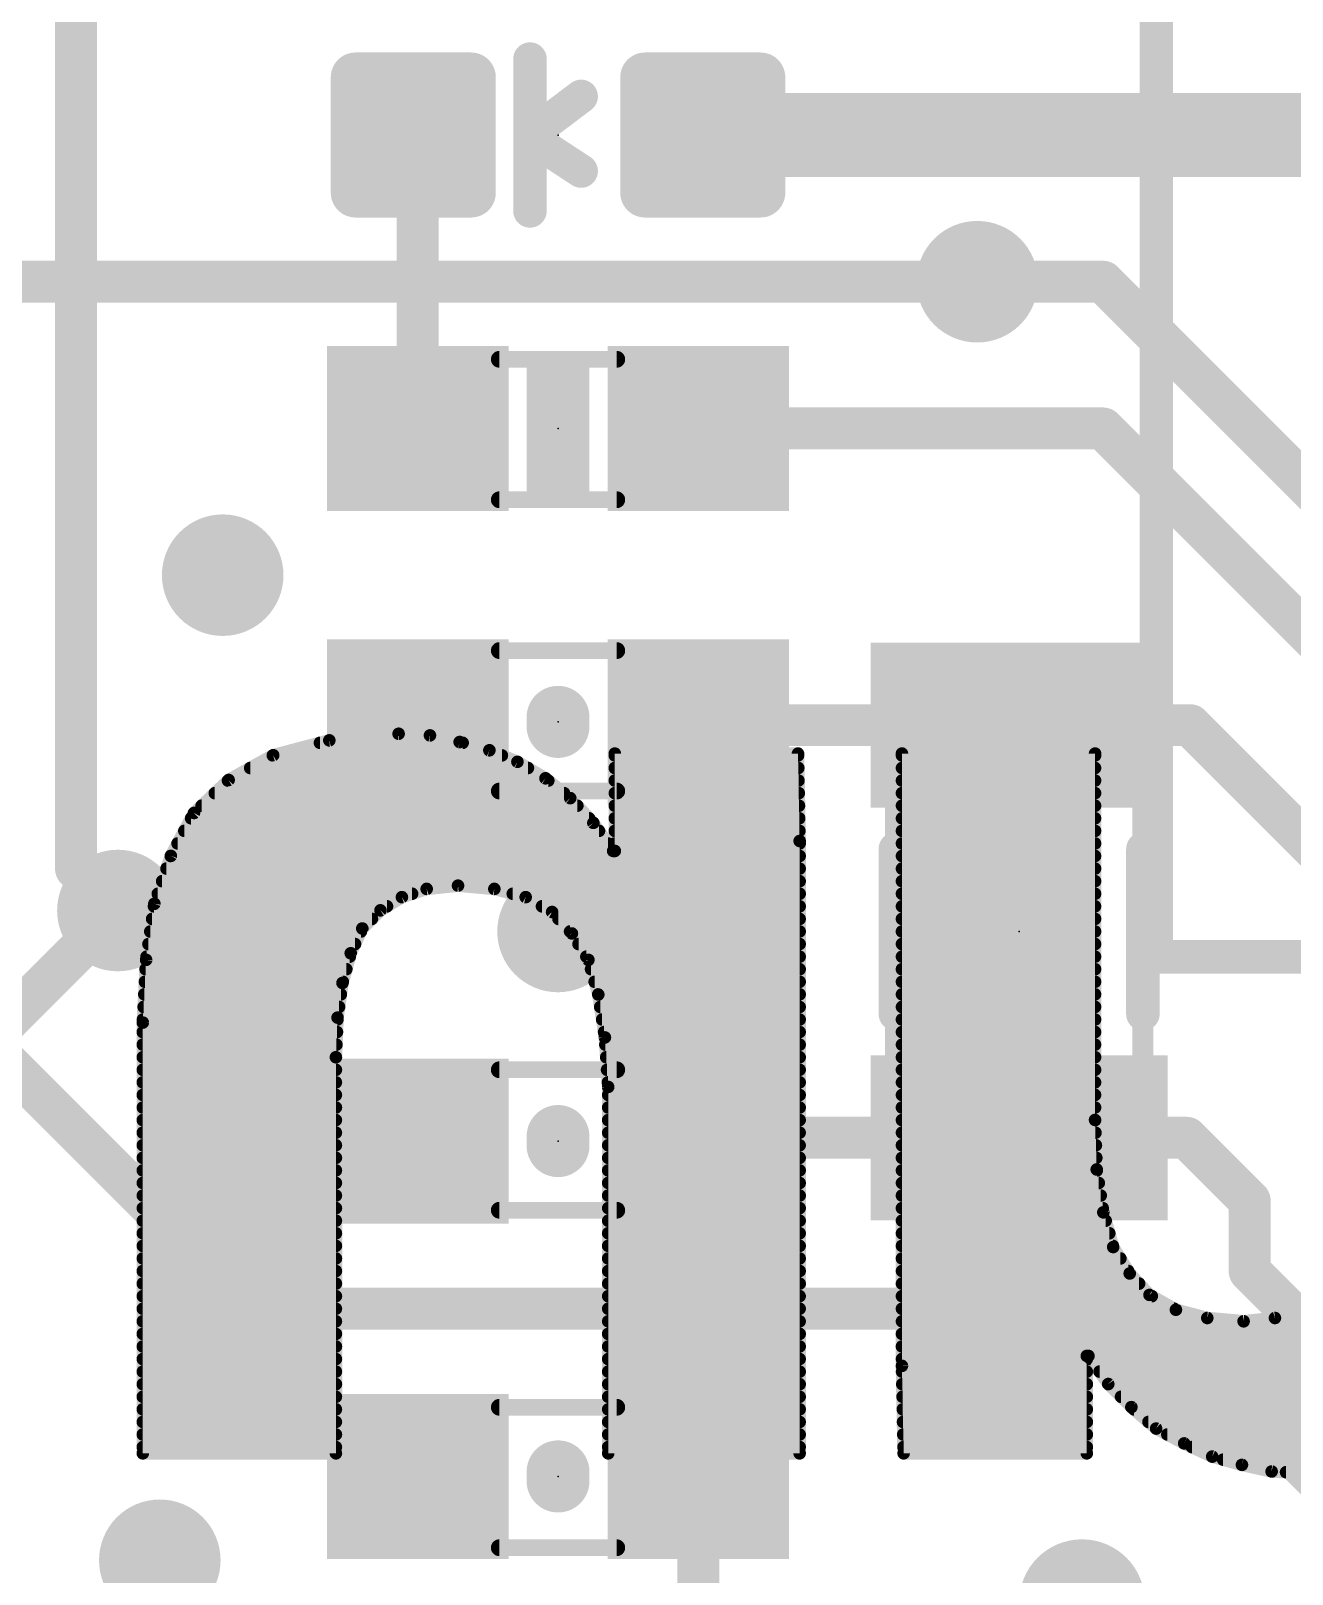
# Model space of a CAD drawing. Extents: x -12 to 110, y -16 to 66.
# Drawn here: x 34.27 to 41.91, y 12.87 to 22.22 of the extents above; entities that cross this region are included whole.
import ezdxf

# ---------------------------------------------------------------- set-up
doc = ezdxf.new("R2010")
doc.units = 0
for name, color, linetype in [('1', 12, 'CONTINUOUS'), ('16', 132, 'CONTINUOUS'), ('18', 110, 'CONTINUOUS'), ('21', 41, 'CONTINUOUS'), ('22', 40, 'CONTINUOUS'), ('23', 53, 'CONTINUOUS'), ('51', 53, 'CONTINUOUS')]:
    doc.layers.add(name, color=color, linetype=linetype)

# ---------------------------------------------------------------- blocks, each defined once
blk = doc.blocks.new('RECT')
blk.add_solid([(-0.5, -0.5), (0.5, -0.5), (-0.5, 0.5), (0.5, 0.5)])
blk = doc.blocks.new('RECT160000X160000R30')
at = {"const_width": 0.15}
blk.add_lwpolyline([(0.425, -0.35), (0.425, 0.35, 0.4142), (0.35, 0.425), (-0.35, 0.425, 0.4142), (-0.425, 0.35), (-0.425, -0.35, 0.4142), (-0.35, -0.425), (0.35, -0.425, 0.4142)], format="xyb", close=True, dxfattribs=at)
blk.add_solid([(-0.3754, -0.3754), (0.3754, -0.3754), (-0.3754, 0.3754), (0.3754, 0.3754)])
blk = doc.blocks.new('PIE')
at = {"const_width": 0.5}
blk.add_lwpolyline([(0, -0.25, 1), (0, 0.25, 1), (0, -0.25)], format="xyb", dxfattribs=at)
blk = doc.blocks.new('ROUNDV')
at = {"const_width": 0.5}
blk.add_lwpolyline([(0, -0.25, 1), (0, 0.25, 1), (0, -0.25)], format="xyb", dxfattribs=at)

msp = doc.modelspace()

# ---------------------------------------------------------------- linework, layer by layer
at = {"layer": '1'}
for points, const_width in [([(34.544, 34.671), (34.544, 17.145)], 0.254), ([(38.342, 21.59), (44.196, 21.59)], 0.508), ([(36.588, 21.59), (36.615, 21.59)], 0.254), ([(36.615, 21.59), (36.615, 19.812)], 0.254), ([(40.767, 20.701), (40.005, 20.701)], 0.254), ([(43.942, 17.526), (40.767, 20.701)], 0.254), ([(38.315, 19.812), (40.767, 19.812)], 0.254), ([(40.767, 19.812), (43.688, 16.891)], 0.254), ([(38.315, 18.034), (38.315, 18.014)], 0.254), ([(38.315, 18.014), (40.259, 18.014)], 0.254), ([(40.259, 18.014), (41.295, 18.014)], 0.254), ([(41.295, 18.014), (42.291, 17.018)], 0.254), ([(34.544, 17.145), (34.798, 16.891)], 0.254), ([(35.6176, 14.478), (33.909, 16.1866)], 0.254), ([(38.315, 15.494), (38.315, 15.514)], 0.254), ([(38.315, 15.514), (40.259, 15.514)], 0.254), ([(41.2745, 15.514), (40.259, 15.514)], 0.254), ([(41.656, 15.1325), (41.2745, 15.514)], 0.254), ([(41.656, 14.7055), (41.656, 15.1325)], 0.254), ([(42.8085, 13.553), (41.656, 14.7055)], 0.254), ([(41.021, 14.478), (35.6176, 14.478)], 0.254), ([(42.446, 13.053), (41.021, 14.478)], 0.254), ([(38.315, 12.446), (38.315, 13.462)], 0.254)]:
    msp.add_lwpolyline(points, dxfattribs=dict(at, const_width=const_width))
for points, const_width in [([(38.342, 21.717, 1), (38.342, 21.463)], 0.254), ([(36.588, 21.6535, 1), (36.588, 21.5265)], 0.127), ([(36.6785, 21.59, 1), (36.5515, 21.59)], 0.127), ([(36.615, 21.5265, 1), (36.615, 21.6535)], 0.127), ([(40.005, 20.7645, 1), (40.005, 20.6375)], 0.127), ([(40.8119, 20.7459, 1), (40.7221, 20.6561)], 0.127), ([(40.767, 20.6375, 1), (40.767, 20.7645)], 0.127), ([(38.315, 19.8755, 1), (38.315, 19.7485)], 0.127), ([(40.8119, 19.8569, 1), (40.7221, 19.7671)], 0.127), ([(40.767, 19.7485, 1), (40.767, 19.8755)], 0.127), ([(36.5515, 19.812, 1), (36.6785, 19.812)], 0.127), ([(38.3785, 18.034, 1), (38.2515, 18.034)], 0.127), ([(38.315, 18.0775, 1), (38.315, 17.9505)], 0.127), ([(40.259, 18.0775, 1), (40.259, 17.9505)], 0.127), ([(40.259, 17.9505, 1), (40.259, 18.0775)], 0.127), ([(41.3399, 18.0589, 1), (41.2501, 17.9691)], 0.127), ([(41.295, 17.9505, 1), (41.295, 18.0775)], 0.127), ([(38.2515, 18.014, 1), (38.3785, 18.014)], 0.127), ([(34.5889, 17.1899, 1), (34.4991, 17.1001)], 0.127), ([(34.4805, 17.145, 1), (34.6075, 17.145)], 0.127), ([(34.7531, 16.8461, 1), (34.8429, 16.9359)], 0.127), ([(38.3785, 15.514, 1), (38.2515, 15.514)], 0.127), ([(38.315, 15.5775, 1), (38.315, 15.4505)], 0.127), ([(40.259, 15.5775, 1), (40.259, 15.4505)], 0.127), ([(40.259, 15.4505, 1), (40.259, 15.5775)], 0.127), ([(41.3194, 15.5589, 1), (41.2296, 15.4691)], 0.127), ([(41.2745, 15.4505, 1), (41.2745, 15.5775)], 0.127), ([(38.2515, 15.494, 1), (38.3785, 15.494)], 0.127), ([(41.7195, 15.1325, 1), (41.5925, 15.1325)], 0.127), ([(41.6111, 15.0876, 1), (41.7009, 15.1774)], 0.127), ([(41.7009, 14.7504, 1), (41.6111, 14.6606)], 0.127), ([(41.5925, 14.7055, 1), (41.7195, 14.7055)], 0.127), ([(35.6176, 14.5415, 1), (35.6176, 14.4145)], 0.127), ([(41.0659, 14.5229, 1), (40.9761, 14.4331)], 0.127), ([(41.021, 14.4145, 1), (41.021, 14.5415)], 0.127), ([(35.5727, 14.4331, 1), (35.6625, 14.5229)], 0.127), ([(38.3785, 13.462, 1), (38.2515, 13.462)], 0.127)]:
    msp.add_lwpolyline(points, format="xyb", dxfattribs=dict(at, const_width=const_width))
at = {"layer": '16', "const_width": 0.254}
for points in [[(40.005, 20.701), (30.2539, 20.701)], [(34.798, 16.891), (32.512, 14.605)]]:
    msp.add_lwpolyline(points, dxfattribs=at)
at = {"layer": '16', "const_width": 0.127}
for points in [[(40.005, 20.6375, 1), (40.005, 20.7645)], [(34.8429, 16.8461, 1), (34.7531, 16.9359)]]:
    msp.add_lwpolyline(points, format="xyb", dxfattribs=at)
at = {"layer": '21'}
for points, const_width in [([(37.295, 22.05), (37.295, 21.59)], 0.2032), ([(37.295, 21.59), (37.605, 21.8238)], 0.2032), ([(37.295, 21.13), (37.295, 21.59)], 0.2032), ([(37.3104, 21.5646), (37.605, 21.3716)], 0.2032), ([(37.465, 18.0619), (37.465, 18.0061)], 0.381), ([(39.509, 16.264), (39.509, 17.264)], 0.2032), ([(41.009, 17.264), (41.009, 16.264)], 0.2032), ([(37.465, 15.5219), (37.465, 15.4661)], 0.381), ([(37.465, 13.4341), (37.465, 13.4899)], 0.381)]:
    msp.add_lwpolyline(points, dxfattribs=dict(at, const_width=const_width))
for points, const_width in [([(37.3458, 22.05, 1), (37.2442, 22.05)], 0.1016), ([(37.6356, 21.7832, 1), (37.5744, 21.8644)], 0.1016), ([(37.3458, 21.59, 1), (37.2442, 21.59)], 0.1016), ([(37.2644, 21.6306, 1), (37.3256, 21.5494)], 0.1016), ([(37.2442, 21.59, 1), (37.3458, 21.59)], 0.1016), ([(37.3382, 21.6071, 1), (37.2826, 21.5221)], 0.1016), ([(37.5772, 21.3291, 1), (37.6328, 21.4141)], 0.1016), ([(37.2442, 21.13, 1), (37.3458, 21.13)], 0.1016), ([(37.5603, 18.0619, 1), (37.3698, 18.0619)], 0.1905), ([(37.3698, 18.0061, 1), (37.5603, 18.0061)], 0.1905), ([(39.5598, 17.264, 1), (39.4582, 17.264)], 0.1016), ([(41.0598, 17.264, 1), (40.9582, 17.264)], 0.1016), ([(39.4582, 16.264, 1), (39.5598, 16.264)], 0.1016), ([(40.9582, 16.264, 1), (41.0598, 16.264)], 0.1016), ([(37.5603, 15.5219, 1), (37.3698, 15.5219)], 0.1905), ([(37.3698, 15.4661, 1), (37.5603, 15.4661)], 0.1905), ([(37.5603, 13.4899, 1), (37.3698, 13.4899)], 0.1905), ([(37.3698, 13.4341, 1), (37.5603, 13.4341)], 0.1905)]:
    msp.add_lwpolyline(points, format="xyb", dxfattribs=dict(at, const_width=const_width))
at = {"layer": '22', "const_width": 0.0762}
for points in [[(36.079, 17.922), (35.739, 17.832)], [(36.499, 17.962), (36.079, 17.922)], [(36.689, 17.952), (36.499, 17.962)], [(36.869, 17.912), (36.689, 17.952)], [(35.739, 17.832), (35.469, 17.682)], [(35.7368, 17.8308), (37.1248, 17.8308)], [(36.0223, 17.907), (36.887, 17.907)], [(37.049, 17.862), (36.869, 17.912)], [(37.219, 17.792), (37.049, 17.862)], [(38.919, 17.842), (37.809, 17.842)], [(37.809, 17.842), (37.809, 17.252)], [(37.809, 17.8308), (38.9192, 17.8308)], [(38.929, 17.312), (38.919, 17.842)], [(40.719, 17.842), (39.549, 17.842)], [(39.549, 17.842), (39.549, 14.132)], [(39.549, 17.8308), (40.719, 17.8308)], [(40.719, 15.622), (40.719, 17.842)], [(35.5997, 17.7546), (37.2826, 17.7546)], [(37.389, 17.692), (37.219, 17.792)], [(37.809, 17.7546), (38.9207, 17.7546)], [(39.549, 17.7546), (40.719, 17.7546)], [(35.469, 17.682), (35.259, 17.482)], [(35.4652, 17.6784), (37.406, 17.6784)], [(37.539, 17.572), (37.389, 17.692)], [(37.809, 17.6784), (38.9221, 17.6784)], [(39.549, 17.6784), (40.719, 17.6784)], [(35.3852, 17.6022), (37.5012, 17.6022)], [(37.679, 17.422), (37.539, 17.572)], [(37.809, 17.6022), (38.9235, 17.6022)], [(39.549, 17.6022), (40.719, 17.6022)], [(35.259, 17.482), (35.119, 17.222)], [(35.2417, 17.4498), (37.6531, 17.4498)], [(35.3052, 17.526), (37.5819, 17.526)], [(37.809, 17.526), (38.925, 17.526)], [(37.809, 17.4498), (38.9264, 17.4498)], [(39.549, 17.526), (40.719, 17.526)], [(39.549, 17.4498), (40.719, 17.4498)], [(35.2006, 17.3736), (37.7132, 17.3736)], [(37.799, 17.252), (37.679, 17.422)], [(37.809, 17.3736), (38.9278, 17.3736)], [(39.549, 17.3736), (40.719, 17.3736)], [(35.1596, 17.2974), (37.767, 17.2974)], [(37.809, 17.2974), (38.929, 17.2974)], [(38.929, 13.602), (38.929, 17.312)], [(39.549, 17.2974), (40.719, 17.2974)], [(35.119, 17.222), (35.019, 16.932)], [(35.1187, 17.2212), (38.929, 17.2212)], [(37.809, 17.252), (37.799, 17.252)], [(39.549, 17.2212), (40.719, 17.2212)], [(35.0924, 17.145), (38.929, 17.145)], [(39.549, 17.145), (40.719, 17.145)], [(35.0399, 16.9926), (36.5808, 16.9926)], [(35.0662, 17.0688), (38.929, 17.0688)], [(36.519, 16.972), (36.669, 17.022)], [(36.669, 17.022), (36.859, 17.042)], [(36.859, 17.042), (37.079, 17.022)], [(37.079, 17.022), (37.269, 16.972)], [(37.1907, 16.9926), (38.929, 16.9926)], [(39.549, 17.0688), (40.719, 17.0688)], [(39.549, 16.9926), (40.719, 16.9926)], [(35.019, 16.932), (34.969, 16.592)], [(35.0167, 16.9164), (36.4287, 16.9164)], [(36.279, 16.782), (36.389, 16.892)], [(36.389, 16.892), (36.519, 16.972)], [(37.269, 16.972), (37.429, 16.882)], [(37.3678, 16.9164), (38.929, 16.9164)], [(39.549, 16.9164), (40.719, 16.9164)], [(35.0055, 16.8402), (36.3372, 16.8402)], [(37.429, 16.882), (37.549, 16.752)], [(37.4676, 16.8402), (38.929, 16.8402)], [(39.549, 16.8402), (40.719, 16.8402)], [(34.9943, 16.764), (36.2706, 16.764)], [(36.209, 16.632), (36.279, 16.782)], [(37.5379, 16.764), (38.929, 16.764)], [(37.549, 16.752), (37.649, 16.592)], [(39.549, 16.764), (40.719, 16.764)], [(34.9719, 16.6116), (36.2033, 16.6116)], [(34.9831, 16.6878), (36.235, 16.6878)], [(36.159, 16.452), (36.209, 16.632)], [(37.5891, 16.6878), (38.929, 16.6878)], [(37.6367, 16.6116), (38.929, 16.6116)], [(39.549, 16.6878), (40.719, 16.6878)], [(39.549, 16.6116), (40.719, 16.6116)], [(34.969, 16.592), (34.949, 16.212)], [(34.966, 16.5354), (36.1822, 16.5354)], [(37.649, 16.592), (37.709, 16.382)], [(37.6652, 16.5354), (38.929, 16.5354)], [(39.549, 16.5354), (40.719, 16.5354)], [(34.962, 16.4592), (36.161, 16.4592)], [(36.129, 16.242), (36.159, 16.452)], [(37.6869, 16.4592), (38.929, 16.4592)], [(39.549, 16.4592), (40.719, 16.4592)], [(34.958, 16.383), (36.1491, 16.383)], [(37.7087, 16.383), (38.929, 16.383)], [(37.709, 16.382), (37.749, 16.122)], [(39.549, 16.383), (40.719, 16.383)], [(34.954, 16.3068), (36.1383, 16.3068)], [(36.119, 16.002), (36.129, 16.242)], [(37.7206, 16.3068), (38.929, 16.3068)], [(39.549, 16.3068), (40.719, 16.3068)], [(34.949, 16.212), (34.949, 13.602)], [(34.949, 16.1544), (36.1254, 16.1544)], [(34.95, 16.2306), (36.1285, 16.2306)], [(37.7323, 16.2306), (38.929, 16.2306)], [(37.744, 16.1544), (38.929, 16.1544)], [(39.549, 16.2306), (40.719, 16.2306)], [(39.549, 16.1544), (40.719, 16.1544)], [(34.949, 16.0782), (36.1222, 16.0782)], [(37.749, 16.122), (37.769, 15.822)], [(37.7519, 16.0782), (38.929, 16.0782)], [(39.549, 16.0782), (40.719, 16.0782)], [(34.949, 16.002), (36.119, 16.002)], [(36.119, 13.602), (36.119, 16.002)], [(37.757, 16.002), (38.929, 16.002)], [(39.549, 16.002), (40.719, 16.002)], [(34.949, 15.9258), (36.119, 15.9258)], [(37.7621, 15.9258), (38.929, 15.9258)], [(39.549, 15.9258), (40.719, 15.9258)], [(34.949, 15.8496), (36.119, 15.8496)], [(34.949, 15.7734), (36.119, 15.7734)], [(37.7672, 15.8496), (38.929, 15.8496)], [(37.769, 15.822), (37.769, 13.602)], [(37.769, 15.7734), (38.929, 15.7734)], [(39.549, 15.8496), (40.719, 15.8496)], [(39.549, 15.7734), (40.719, 15.7734)], [(34.949, 15.6972), (36.119, 15.6972)], [(37.769, 15.6972), (38.929, 15.6972)], [(39.549, 15.6972), (40.719, 15.6972)], [(34.949, 15.621), (36.119, 15.621)], [(37.769, 15.621), (38.929, 15.621)], [(39.549, 15.621), (40.719, 15.621)], [(40.729, 15.322), (40.719, 15.622)], [(34.949, 15.5448), (36.119, 15.5448)], [(37.769, 15.5448), (38.929, 15.5448)], [(39.549, 15.5448), (40.7216, 15.5448)], [(34.949, 15.4686), (36.119, 15.4686)], [(34.949, 15.3924), (36.119, 15.3924)], [(37.769, 15.4686), (38.929, 15.4686)], [(37.769, 15.3924), (38.929, 15.3924)], [(39.549, 15.4686), (40.7241, 15.4686)], [(39.549, 15.3924), (40.7267, 15.3924)], [(34.949, 15.3162), (36.119, 15.3162)], [(37.769, 15.3162), (38.929, 15.3162)], [(39.549, 15.3162), (40.7299, 15.3162)], [(40.769, 15.062), (40.729, 15.322)], [(34.949, 15.24), (36.119, 15.24)], [(37.769, 15.24), (38.929, 15.24)], [(39.549, 15.24), (40.7416, 15.24)], [(34.949, 15.1638), (36.119, 15.1638)], [(37.769, 15.1638), (38.929, 15.1638)], [(39.549, 15.1638), (40.7533, 15.1638)], [(34.949, 15.0876), (36.119, 15.0876)], [(37.769, 15.0876), (38.929, 15.0876)], [(39.549, 15.0876), (40.7651, 15.0876)], [(40.829, 14.852), (40.769, 15.062)], [(34.949, 15.0114), (36.119, 15.0114)], [(34.949, 14.9352), (36.119, 14.9352)], [(37.769, 15.0114), (38.929, 15.0114)], [(37.769, 14.9352), (38.929, 14.9352)], [(39.549, 15.0114), (40.7835, 15.0114)], [(39.549, 14.9352), (40.8052, 14.9352)], [(34.949, 14.859), (36.119, 14.859)], [(37.769, 14.859), (38.929, 14.859)], [(39.549, 14.859), (40.827, 14.859)], [(40.929, 14.692), (40.829, 14.852)], [(34.949, 14.7828), (36.119, 14.7828)], [(37.769, 14.7828), (38.929, 14.7828)], [(39.549, 14.7828), (40.8723, 14.7828)], [(34.949, 14.7066), (36.119, 14.7066)], [(37.769, 14.7066), (38.929, 14.7066)], [(39.549, 14.7066), (40.9199, 14.7066)], [(41.049, 14.562), (40.929, 14.692)], [(34.949, 14.6304), (36.119, 14.6304)], [(34.949, 14.5542), (36.119, 14.5542)], [(37.769, 14.6304), (38.929, 14.6304)], [(37.769, 14.5542), (38.929, 14.5542)], [(39.549, 14.6304), (40.9859, 14.6304)], [(39.549, 14.5542), (41.0629, 14.5542)], [(41.209, 14.472), (41.049, 14.562)], [(34.949, 14.478), (36.119, 14.478)], [(37.769, 14.478), (38.929, 14.478)], [(39.549, 14.478), (41.1983, 14.478)], [(41.399, 14.422), (41.209, 14.472)], [(41.969, 14.472), (41.809, 14.422)], [(34.949, 14.4018), (36.119, 14.4018)], [(37.769, 14.4018), (38.929, 14.4018)], [(39.549, 14.4018), (43.4229, 14.4018)], [(41.619, 14.402), (41.399, 14.422)], [(41.809, 14.422), (41.619, 14.402)], [(34.949, 14.3256), (36.119, 14.3256)], [(37.769, 14.3256), (38.929, 14.3256)], [(39.549, 14.3256), (43.4001, 14.3256)], [(34.949, 14.2494), (36.119, 14.2494)], [(37.769, 14.2494), (38.929, 14.2494)], [(39.549, 14.2494), (43.3772, 14.2494)], [(40.669, 13.602), (40.669, 14.192)], [(40.669, 14.192), (40.679, 14.192)], [(40.679, 14.192), (40.799, 14.022)], [(34.949, 14.1732), (36.119, 14.1732)], [(34.949, 14.097), (36.119, 14.097)], [(37.769, 14.1732), (38.929, 14.1732)], [(37.769, 14.097), (38.929, 14.097)], [(39.549, 14.1732), (40.669, 14.1732)], [(39.549, 14.132), (39.559, 13.602)], [(39.5497, 14.097), (40.669, 14.097)], [(40.6923, 14.1732), (43.3408, 14.1732)], [(40.7461, 14.097), (43.2969, 14.097)], [(34.949, 14.0208), (36.119, 14.0208)], [(37.769, 14.0208), (38.929, 14.0208)], [(39.5511, 14.0208), (40.669, 14.0208)], [(40.799, 14.022), (40.939, 13.882)], [(40.8002, 14.0208), (43.2529, 14.0208)], [(34.949, 13.9446), (36.119, 13.9446)], [(37.769, 13.9446), (38.929, 13.9446)], [(39.5525, 13.9446), (40.669, 13.9446)], [(40.8764, 13.9446), (43.2007, 13.9446)], [(34.949, 13.8684), (36.119, 13.8684)], [(37.769, 13.8684), (38.929, 13.8684)], [(39.554, 13.8684), (40.669, 13.8684)], [(40.939, 13.882), (41.089, 13.752)], [(40.9547, 13.8684), (43.1207, 13.8684)], [(34.949, 13.7922), (36.119, 13.7922)], [(34.949, 13.716), (36.119, 13.716)], [(37.769, 13.7922), (38.929, 13.7922)], [(37.769, 13.716), (38.929, 13.716)], [(39.5554, 13.7922), (40.669, 13.7922)], [(39.5568, 13.716), (40.669, 13.716)], [(41.0426, 13.7922), (43.0407, 13.7922)], [(41.089, 13.752), (41.259, 13.662)], [(41.157, 13.716), (42.9262, 13.716)], [(34.949, 13.6398), (36.119, 13.6398)], [(37.769, 13.6398), (38.929, 13.6398)], [(39.5583, 13.6398), (40.669, 13.6398)], [(41.259, 13.662), (41.429, 13.582)], [(41.3062, 13.6398), (42.789, 13.6398)], [(34.949, 13.602), (36.119, 13.602)], [(37.769, 13.602), (38.929, 13.602)], [(39.559, 13.602), (40.669, 13.602)], [(41.429, 13.582), (41.609, 13.532)], [(41.4952, 13.5636), (42.5562, 13.5636)], [(41.609, 13.532), (41.789, 13.492)], [(41.789, 13.492), (41.979, 13.482)], [(41.8764, 13.4874), (42.0357, 13.4874)]]:
    msp.add_lwpolyline(points, dxfattribs=at)
at = {"layer": '22', "const_width": 0.0381}
for points in [[(36.0772, 17.941, 1), (36.0808, 17.903)], [(36.0839, 17.9036, 1), (36.0741, 17.9404)], [(36.5, 17.981, 1), (36.498, 17.943)], [(36.5008, 17.943, 1), (36.4972, 17.981)], [(36.6931, 17.9706, 1), (36.6849, 17.9334)], [(36.688, 17.933, 1), (36.69, 17.971)], [(35.7368, 17.8498, 1), (35.7368, 17.8117)], [(35.7341, 17.8504, 1), (35.7439, 17.8136)], [(35.7483, 17.8153, 1), (35.7297, 17.8487)], [(36.0223, 17.9261, 1), (36.0223, 17.888)], [(36.8741, 17.9304, 1), (36.8639, 17.8936)], [(36.8649, 17.8934, 1), (36.8731, 17.9306)], [(36.887, 17.888, 1), (36.887, 17.9261)], [(37.0563, 17.8796, 1), (37.0417, 17.8444)], [(37.0439, 17.8436, 1), (37.0541, 17.8804)], [(37.1248, 17.8117, 1), (37.1248, 17.8498)], [(37.809, 17.8611, 1), (37.809, 17.823)], [(37.8281, 17.842, 1), (37.79, 17.842)], [(37.809, 17.8498, 1), (37.809, 17.8117)], [(38.938, 17.8424, 1), (38.9, 17.8416)], [(38.919, 17.823, 1), (38.919, 17.8611)], [(38.9192, 17.8117, 1), (38.9192, 17.8498)], [(39.568, 17.842, 1), (39.5299, 17.842)], [(39.549, 17.8611, 1), (39.549, 17.823)], [(39.549, 17.8498, 1), (39.549, 17.8117)], [(40.7381, 17.842, 1), (40.7, 17.842)], [(40.719, 17.823, 1), (40.719, 17.8611)], [(40.719, 17.8117, 1), (40.719, 17.8498)], [(35.5997, 17.7736, 1), (35.5997, 17.7355)], [(37.2287, 17.8084, 1), (37.2093, 17.7756)], [(37.2117, 17.7744, 1), (37.2263, 17.8096)], [(37.2826, 17.7355, 1), (37.2826, 17.7736)], [(37.809, 17.7736, 1), (37.809, 17.7355)], [(38.9207, 17.7355, 1), (38.9207, 17.7736)], [(39.549, 17.7736, 1), (39.549, 17.7355)], [(40.719, 17.7355, 1), (40.719, 17.7736)], [(35.4652, 17.6974, 1), (35.4652, 17.6593)], [(35.4597, 17.6987, 1), (35.4783, 17.6653)], [(35.4821, 17.6682, 1), (35.4559, 17.6958)], [(37.4009, 17.7069, 1), (37.3771, 17.6771)], [(37.3793, 17.6756, 1), (37.3987, 17.7084)], [(37.406, 17.6593, 1), (37.406, 17.6974)], [(37.809, 17.6974, 1), (37.809, 17.6593)], [(38.9221, 17.6593, 1), (38.9221, 17.6974)], [(39.549, 17.6974, 1), (39.549, 17.6593)], [(40.719, 17.6593, 1), (40.719, 17.6974)], [(35.3852, 17.6212, 1), (35.3852, 17.5831)], [(37.5012, 17.5831, 1), (37.5012, 17.6212)], [(37.5529, 17.585, 1), (37.5251, 17.559)], [(37.5271, 17.5571, 1), (37.5509, 17.5869)], [(37.809, 17.6212, 1), (37.809, 17.5831)], [(38.9235, 17.5831, 1), (38.9235, 17.6212)], [(39.549, 17.6212, 1), (39.549, 17.5831)], [(40.719, 17.5831, 1), (40.719, 17.6212)], [(35.2417, 17.4688, 1), (35.2417, 17.4307)], [(35.2459, 17.4958, 1), (35.2721, 17.4682)], [(35.2758, 17.473, 1), (35.2422, 17.491)], [(35.3052, 17.545, 1), (35.3052, 17.5069)], [(37.5819, 17.5069, 1), (37.5819, 17.545)], [(37.6531, 17.4307, 1), (37.6531, 17.4688)], [(37.809, 17.545, 1), (37.809, 17.5069)], [(37.809, 17.4688, 1), (37.809, 17.4307)], [(38.925, 17.5069, 1), (38.925, 17.545)], [(38.9264, 17.4307, 1), (38.9264, 17.4688)], [(39.549, 17.545, 1), (39.549, 17.5069)], [(39.549, 17.4688, 1), (39.549, 17.4307)], [(40.719, 17.5069, 1), (40.719, 17.545)], [(40.719, 17.4307, 1), (40.719, 17.4688)], [(35.2006, 17.3926, 1), (35.2006, 17.3545)], [(37.6946, 17.433, 1), (37.6634, 17.411)], [(37.6651, 17.409, 1), (37.6929, 17.435)], [(37.7132, 17.3545, 1), (37.7132, 17.3926)], [(37.809, 17.3926, 1), (37.809, 17.3545)], [(38.9278, 17.3545, 1), (38.9278, 17.3926)], [(39.549, 17.3926, 1), (39.549, 17.3545)], [(40.719, 17.3545, 1), (40.719, 17.3926)], [(35.1596, 17.3164, 1), (35.1596, 17.2783)], [(37.767, 17.2783, 1), (37.767, 17.3164)], [(37.809, 17.3164, 1), (37.809, 17.2783)], [(38.9481, 17.312, 1), (38.91, 17.312)], [(38.91, 17.3116, 1), (38.948, 17.3124)], [(38.929, 17.2783, 1), (38.929, 17.3164)], [(39.549, 17.3164, 1), (39.549, 17.2783)], [(40.719, 17.2783, 1), (40.719, 17.3164)], [(35.1187, 17.2402, 1), (35.1187, 17.2021)], [(35.1022, 17.231, 1), (35.1358, 17.213)], [(35.137, 17.2158, 1), (35.101, 17.2282)], [(37.799, 17.2711, 1), (37.799, 17.233)], [(37.7834, 17.241, 1), (37.8146, 17.263)], [(37.79, 17.252, 1), (37.8281, 17.252)], [(37.809, 17.233, 1), (37.809, 17.2711)], [(38.929, 17.2021, 1), (38.929, 17.2402)], [(39.549, 17.2402, 1), (39.549, 17.2021)], [(40.719, 17.2021, 1), (40.719, 17.2402)], [(35.0924, 17.164, 1), (35.0924, 17.1259)], [(38.929, 17.1259, 1), (38.929, 17.164)], [(39.549, 17.164, 1), (39.549, 17.1259)], [(40.719, 17.1259, 1), (40.719, 17.164)], [(35.0399, 17.0116, 1), (35.0399, 16.9735)], [(35.0662, 17.0878, 1), (35.0662, 17.0497)], [(36.5808, 16.9735, 1), (36.5808, 17.0116)], [(36.667, 17.0409, 1), (36.671, 17.0031)], [(36.675, 17.0039, 1), (36.663, 17.0401)], [(36.8607, 17.061, 1), (36.8573, 17.023)], [(36.861, 17.0231, 1), (36.857, 17.0609)], [(37.0838, 17.0404, 1), (37.0742, 17.0036)], [(37.0773, 17.003, 1), (37.0807, 17.041)], [(37.1907, 17.0116, 1), (37.1907, 16.9735)], [(38.929, 17.0497, 1), (38.929, 17.0878)], [(38.929, 16.9735, 1), (38.929, 17.0116)], [(39.549, 17.0878, 1), (39.549, 17.0497)], [(39.549, 17.0116, 1), (39.549, 16.9735)], [(40.719, 17.0497, 1), (40.719, 17.0878)], [(40.719, 16.9735, 1), (40.719, 17.0116)], [(35.0167, 16.9354, 1), (35.0167, 16.8973)], [(35.001, 16.9382, 1), (35.037, 16.9258)], [(35.0378, 16.9292, 1), (35.0002, 16.9348)], [(36.379, 16.9082, 1), (36.399, 16.8758)], [(36.4025, 16.8785, 1), (36.3755, 16.9055)], [(36.4287, 16.8973, 1), (36.4287, 16.9354)], [(36.513, 16.9901, 1), (36.525, 16.9539)], [(36.529, 16.9558, 1), (36.509, 16.9882)], [(37.2783, 16.9886, 1), (37.2597, 16.9554)], [(37.2642, 16.9536, 1), (37.2738, 16.9904)], [(37.3678, 16.9354, 1), (37.3678, 16.8973)], [(38.929, 16.8973, 1), (38.929, 16.9354)], [(39.549, 16.9354, 1), (39.549, 16.8973)], [(40.719, 16.8973, 1), (40.719, 16.9354)], [(35.0055, 16.8592, 1), (35.0055, 16.8211)], [(36.3372, 16.8211, 1), (36.3372, 16.8592)], [(37.443, 16.8949, 1), (37.415, 16.8691)], [(37.4197, 16.8654, 1), (37.4383, 16.8986)], [(37.4676, 16.8592, 1), (37.4676, 16.8211)], [(38.929, 16.8211, 1), (38.929, 16.8592)], [(39.549, 16.8592, 1), (39.549, 16.8211)], [(40.719, 16.8211, 1), (40.719, 16.8592)], [(34.9943, 16.783, 1), (34.9943, 16.7449)], [(36.2655, 16.7955, 1), (36.2925, 16.7685)], [(36.2963, 16.7739, 1), (36.2617, 16.7901)], [(36.2706, 16.7449, 1), (36.2706, 16.783)], [(37.5379, 16.783, 1), (37.5379, 16.7449)], [(37.5652, 16.7621, 1), (37.5328, 16.7419)], [(37.535, 16.7391, 1), (37.563, 16.7649)], [(38.929, 16.7449, 1), (38.929, 16.783)], [(39.549, 16.783, 1), (39.549, 16.7449)], [(40.719, 16.7449, 1), (40.719, 16.783)], [(34.9719, 16.6306, 1), (34.9719, 16.5925)], [(34.9831, 16.7068, 1), (34.9831, 16.6687)], [(36.1917, 16.6401, 1), (36.2263, 16.6239)], [(36.2274, 16.6269, 1), (36.1906, 16.6371)], [(36.2033, 16.5925, 1), (36.2033, 16.6306)], [(36.235, 16.6687, 1), (36.235, 16.7068)], [(37.5891, 16.7068, 1), (37.5891, 16.6687)], [(37.6367, 16.6306, 1), (37.6367, 16.5925)], [(38.929, 16.6687, 1), (38.929, 16.7068)], [(38.929, 16.5925, 1), (38.929, 16.6306)], [(39.549, 16.7068, 1), (39.549, 16.6687)], [(39.549, 16.6306, 1), (39.549, 16.5925)], [(40.719, 16.6687, 1), (40.719, 16.7068)], [(40.719, 16.5925, 1), (40.719, 16.6306)], [(34.966, 16.5544, 1), (34.966, 16.5163)], [(34.9502, 16.5948, 1), (34.9878, 16.5892)], [(34.988, 16.591, 1), (34.95, 16.593)], [(36.1822, 16.5163, 1), (36.1822, 16.5544)], [(37.6673, 16.5972, 1), (37.6307, 16.5868)], [(37.6328, 16.5819, 1), (37.6652, 16.6021)], [(37.6652, 16.5544, 1), (37.6652, 16.5163)], [(38.929, 16.5163, 1), (38.929, 16.5544)], [(39.549, 16.5544, 1), (39.549, 16.5163)], [(40.719, 16.5163, 1), (40.719, 16.5544)], [(34.962, 16.4782, 1), (34.962, 16.4401)], [(36.1406, 16.4571, 1), (36.1774, 16.4469)], [(36.1779, 16.4493, 1), (36.1401, 16.4547)], [(36.161, 16.4401, 1), (36.161, 16.4782)], [(37.6869, 16.4782, 1), (37.6869, 16.4401)], [(38.929, 16.4401, 1), (38.929, 16.4782)], [(39.549, 16.4782, 1), (39.549, 16.4401)], [(40.719, 16.4401, 1), (40.719, 16.4782)], [(34.958, 16.402, 1), (34.958, 16.3639)], [(36.1491, 16.3639, 1), (36.1491, 16.402)], [(37.7087, 16.402, 1), (37.7087, 16.3639)], [(37.7278, 16.3849, 1), (37.6902, 16.3791)], [(37.6907, 16.3768, 1), (37.7273, 16.3872)], [(38.929, 16.3639, 1), (38.929, 16.402)], [(39.549, 16.402, 1), (39.549, 16.3639)], [(40.719, 16.3639, 1), (40.719, 16.402)], [(34.954, 16.3258, 1), (34.954, 16.2877)], [(36.148, 16.2412, 1), (36.11, 16.2428)], [(36.1383, 16.2877, 1), (36.1383, 16.3258)], [(37.7206, 16.3258, 1), (37.7206, 16.2877)], [(38.929, 16.2877, 1), (38.929, 16.3258)], [(39.549, 16.3258, 1), (39.549, 16.2877)], [(40.719, 16.2877, 1), (40.719, 16.3258)], [(34.9681, 16.212, 1), (34.93, 16.212)], [(34.93, 16.213, 1), (34.968, 16.211)], [(34.949, 16.1735, 1), (34.949, 16.1354)], [(34.95, 16.2496, 1), (34.95, 16.2115)], [(36.1101, 16.2447, 1), (36.1479, 16.2393)], [(36.1254, 16.1354, 1), (36.1254, 16.1735)], [(36.1285, 16.2115, 1), (36.1285, 16.2496)], [(37.7323, 16.2496, 1), (37.7323, 16.2115)], [(37.744, 16.1735, 1), (37.744, 16.1354)], [(38.929, 16.2115, 1), (38.929, 16.2496)], [(38.929, 16.1354, 1), (38.929, 16.1735)], [(39.549, 16.2496, 1), (39.549, 16.2115)], [(39.549, 16.1735, 1), (39.549, 16.1354)], [(40.719, 16.2115, 1), (40.719, 16.2496)], [(40.719, 16.1354, 1), (40.719, 16.1735)], [(34.949, 16.0973, 1), (34.949, 16.0592)], [(36.1222, 16.0592, 1), (36.1222, 16.0973)], [(37.768, 16.1233, 1), (37.73, 16.1207)], [(37.7302, 16.1191, 1), (37.7678, 16.1249)], [(37.7519, 16.0973, 1), (37.7519, 16.0592)], [(38.929, 16.0592, 1), (38.929, 16.0973)], [(39.549, 16.0973, 1), (39.549, 16.0592)], [(40.719, 16.0592, 1), (40.719, 16.0973)], [(34.949, 16.0211, 1), (34.949, 15.983)], [(36.138, 16.002, 1), (36.0999, 16.002)], [(36.1, 16.0028, 1), (36.138, 16.0012)], [(36.119, 15.983, 1), (36.119, 16.0211)], [(37.757, 16.0211, 1), (37.757, 15.983)], [(38.929, 15.983, 1), (38.929, 16.0211)], [(39.549, 16.0211, 1), (39.549, 15.983)], [(40.719, 15.983, 1), (40.719, 16.0211)], [(34.949, 15.9449, 1), (34.949, 15.9068)], [(36.119, 15.9068, 1), (36.119, 15.9449)], [(37.7621, 15.9449, 1), (37.7621, 15.9068)], [(38.929, 15.9068, 1), (38.929, 15.9449)], [(39.549, 15.9449, 1), (39.549, 15.9068)], [(40.719, 15.9068, 1), (40.719, 15.9449)], [(34.949, 15.8687, 1), (34.949, 15.8306)], [(34.949, 15.7925, 1), (34.949, 15.7544)], [(36.119, 15.8306, 1), (36.119, 15.8687)], [(36.119, 15.7544, 1), (36.119, 15.7925)], [(37.7672, 15.8687, 1), (37.7672, 15.8306)], [(37.788, 15.822, 1), (37.7499, 15.822)], [(37.75, 15.8207, 1), (37.788, 15.8233)], [(37.769, 15.7925, 1), (37.769, 15.7544)], [(38.929, 15.8306, 1), (38.929, 15.8687)], [(38.929, 15.7544, 1), (38.929, 15.7925)], [(39.549, 15.8687, 1), (39.549, 15.8306)], [(39.549, 15.7925, 1), (39.549, 15.7544)], [(40.719, 15.8306, 1), (40.719, 15.8687)], [(40.719, 15.7544, 1), (40.719, 15.7925)], [(34.949, 15.7163, 1), (34.949, 15.6782)], [(36.119, 15.6782, 1), (36.119, 15.7163)], [(37.769, 15.7163, 1), (37.769, 15.6782)], [(38.929, 15.6782, 1), (38.929, 15.7163)], [(39.549, 15.7163, 1), (39.549, 15.6782)], [(40.719, 15.6782, 1), (40.719, 15.7163)], [(34.949, 15.6401, 1), (34.949, 15.602)], [(36.119, 15.602, 1), (36.119, 15.6401)], [(37.769, 15.6401, 1), (37.769, 15.602)], [(38.929, 15.602, 1), (38.929, 15.6401)], [(39.549, 15.6401, 1), (39.549, 15.602)], [(40.738, 15.6226, 1), (40.7, 15.6214)], [(40.7, 15.622, 1), (40.7381, 15.622)], [(40.719, 15.602, 1), (40.719, 15.6401)], [(34.949, 15.5639, 1), (34.949, 15.5258)], [(36.119, 15.5258, 1), (36.119, 15.5639)], [(37.769, 15.5639, 1), (37.769, 15.5258)], [(38.929, 15.5258, 1), (38.929, 15.5639)], [(39.549, 15.5639, 1), (39.549, 15.5258)], [(40.7216, 15.5258, 1), (40.7216, 15.5639)], [(34.949, 15.4877, 1), (34.949, 15.4496)], [(34.949, 15.4115, 1), (34.949, 15.3734)], [(36.119, 15.4496, 1), (36.119, 15.4877)], [(36.119, 15.3734, 1), (36.119, 15.4115)], [(37.769, 15.4877, 1), (37.769, 15.4496)], [(37.769, 15.4115, 1), (37.769, 15.3734)], [(38.929, 15.4496, 1), (38.929, 15.4877)], [(38.929, 15.3734, 1), (38.929, 15.4115)], [(39.549, 15.4877, 1), (39.549, 15.4496)], [(39.549, 15.4115, 1), (39.549, 15.3734)], [(40.7241, 15.4496, 1), (40.7241, 15.4877)], [(40.7267, 15.3734, 1), (40.7267, 15.4115)], [(34.949, 15.3353, 1), (34.949, 15.2972)], [(36.119, 15.2972, 1), (36.119, 15.3353)], [(37.769, 15.3353, 1), (37.769, 15.2972)], [(38.929, 15.2972, 1), (38.929, 15.3353)], [(39.549, 15.3353, 1), (39.549, 15.2972)], [(40.7478, 15.3249, 1), (40.7102, 15.3191)], [(40.71, 15.3214, 1), (40.748, 15.3226)], [(40.7299, 15.2972, 1), (40.7299, 15.3353)], [(34.949, 15.2591, 1), (34.949, 15.221)], [(36.119, 15.221, 1), (36.119, 15.2591)], [(37.769, 15.2591, 1), (37.769, 15.221)], [(38.929, 15.221, 1), (38.929, 15.2591)], [(39.549, 15.2591, 1), (39.549, 15.221)], [(40.7416, 15.221, 1), (40.7416, 15.2591)], [(34.949, 15.1829, 1), (34.949, 15.1448)], [(36.119, 15.1448, 1), (36.119, 15.1829)], [(37.769, 15.1829, 1), (37.769, 15.1448)], [(38.929, 15.1448, 1), (38.929, 15.1829)], [(39.549, 15.1829, 1), (39.549, 15.1448)], [(40.7533, 15.1448, 1), (40.7533, 15.1829)], [(34.949, 15.1067, 1), (34.949, 15.0686)], [(36.119, 15.0686, 1), (36.119, 15.1067)], [(37.769, 15.1067, 1), (37.769, 15.0686)], [(38.929, 15.0686, 1), (38.929, 15.1067)], [(39.549, 15.1067, 1), (39.549, 15.0686)], [(40.7873, 15.0672, 1), (40.7507, 15.0568)], [(40.7502, 15.0591, 1), (40.7878, 15.0649)], [(40.7651, 15.0686, 1), (40.7651, 15.1067)], [(34.949, 15.0305, 1), (34.949, 14.9924)], [(34.949, 14.9543, 1), (34.949, 14.9162)], [(36.119, 14.9924, 1), (36.119, 15.0305)], [(36.119, 14.9162, 1), (36.119, 14.9543)], [(37.769, 15.0305, 1), (37.769, 14.9924)], [(37.769, 14.9543, 1), (37.769, 14.9162)], [(38.929, 14.9924, 1), (38.929, 15.0305)], [(38.929, 14.9162, 1), (38.929, 14.9543)], [(39.549, 15.0305, 1), (39.549, 14.9924)], [(39.549, 14.9543, 1), (39.549, 14.9162)], [(40.7835, 14.9924, 1), (40.7835, 15.0305)], [(40.8052, 14.9162, 1), (40.8052, 14.9543)], [(34.949, 14.878, 1), (34.949, 14.8399)], [(36.119, 14.8399, 1), (36.119, 14.878)], [(37.769, 14.878, 1), (37.769, 14.8399)], [(38.929, 14.8399, 1), (38.929, 14.878)], [(39.549, 14.878, 1), (39.549, 14.8399)], [(40.8452, 14.8621, 1), (40.8128, 14.8419)], [(40.8107, 14.8468, 1), (40.8473, 14.8572)], [(40.827, 14.8399, 1), (40.827, 14.878)], [(34.949, 14.8018, 1), (34.949, 14.7637)], [(36.119, 14.7637, 1), (36.119, 14.8018)], [(37.769, 14.8018, 1), (37.769, 14.7637)], [(38.929, 14.7637, 1), (38.929, 14.8018)], [(39.549, 14.8018, 1), (39.549, 14.7637)], [(40.8723, 14.7637, 1), (40.8723, 14.8018)], [(34.949, 14.7256, 1), (34.949, 14.6875)], [(36.119, 14.6875, 1), (36.119, 14.7256)], [(37.769, 14.7256, 1), (37.769, 14.6875)], [(38.929, 14.6875, 1), (38.929, 14.7256)], [(39.549, 14.7256, 1), (39.549, 14.6875)], [(40.943, 14.7049, 1), (40.915, 14.6791)], [(40.9128, 14.6819, 1), (40.9452, 14.7021)], [(40.9199, 14.6875, 1), (40.9199, 14.7256)], [(34.949, 14.6494, 1), (34.949, 14.6113)], [(34.949, 14.5733, 1), (34.949, 14.5352)], [(36.119, 14.6113, 1), (36.119, 14.6494)], [(36.119, 14.5352, 1), (36.119, 14.5733)], [(37.769, 14.6494, 1), (37.769, 14.6113)], [(37.769, 14.5733, 1), (37.769, 14.5352)], [(38.929, 14.6113, 1), (38.929, 14.6494)], [(38.929, 14.5352, 1), (38.929, 14.5733)], [(39.549, 14.6494, 1), (39.549, 14.6113)], [(39.549, 14.5733, 1), (39.549, 14.5352)], [(40.9859, 14.6113, 1), (40.9859, 14.6494)], [(41.0583, 14.5786, 1), (41.0397, 14.5454)], [(41.035, 14.5491, 1), (41.063, 14.5749)], [(41.0629, 14.5352, 1), (41.0629, 14.5733)], [(34.949, 14.4971, 1), (34.949, 14.459)], [(36.119, 14.459, 1), (36.119, 14.4971)], [(37.769, 14.4971, 1), (37.769, 14.459)], [(38.929, 14.459, 1), (38.929, 14.4971)], [(39.549, 14.4971, 1), (39.549, 14.459)], [(41.2138, 14.4904, 1), (41.2042, 14.4536)], [(41.1983, 14.459, 1), (41.1983, 14.4971)], [(41.1997, 14.4554, 1), (41.2183, 14.4886)], [(34.949, 14.4209, 1), (34.949, 14.3828)], [(36.119, 14.3828, 1), (36.119, 14.4209)], [(37.769, 14.4209, 1), (37.769, 14.3828)], [(38.929, 14.3828, 1), (38.929, 14.4209)], [(39.549, 14.4209, 1), (39.549, 14.3828)], [(41.4007, 14.441, 1), (41.3973, 14.403)], [(41.3942, 14.4036, 1), (41.4038, 14.4404)], [(41.617, 14.4209, 1), (41.621, 14.3831)], [(41.6173, 14.383, 1), (41.6207, 14.421)], [(41.8033, 14.4402, 1), (41.8147, 14.4038)], [(41.811, 14.4031, 1), (41.807, 14.4409)], [(34.949, 14.3447, 1), (34.949, 14.3066)], [(36.119, 14.3066, 1), (36.119, 14.3447)], [(37.769, 14.3447, 1), (37.769, 14.3066)], [(38.929, 14.3066, 1), (38.929, 14.3447)], [(39.549, 14.3447, 1), (39.549, 14.3066)], [(34.949, 14.2685, 1), (34.949, 14.2304)], [(36.119, 14.2304, 1), (36.119, 14.2685)], [(37.769, 14.2685, 1), (37.769, 14.2304)], [(38.929, 14.2304, 1), (38.929, 14.2685)], [(39.549, 14.2685, 1), (39.549, 14.2304)], [(40.669, 14.2111, 1), (40.669, 14.173)], [(40.6881, 14.192, 1), (40.65, 14.192)], [(40.6946, 14.203, 1), (40.6634, 14.181)], [(40.679, 14.173, 1), (40.679, 14.2111)], [(34.949, 14.1923, 1), (34.949, 14.1542)], [(34.949, 14.1161, 1), (34.949, 14.078)], [(36.119, 14.1542, 1), (36.119, 14.1923)], [(36.119, 14.078, 1), (36.119, 14.1161)], [(37.769, 14.1923, 1), (37.769, 14.1542)], [(37.769, 14.1161, 1), (37.769, 14.078)], [(38.929, 14.1542, 1), (38.929, 14.1923)], [(38.929, 14.078, 1), (38.929, 14.1161)], [(39.5299, 14.132, 1), (39.568, 14.132)], [(39.549, 14.1923, 1), (39.549, 14.1542)], [(39.568, 14.1324, 1), (39.53, 14.1316)], [(39.5497, 14.1161, 1), (39.5497, 14.078)], [(40.669, 14.1542, 1), (40.669, 14.1923)], [(40.669, 14.078, 1), (40.669, 14.1161)], [(40.6923, 14.1923, 1), (40.6923, 14.1542)], [(40.7461, 14.1161, 1), (40.7461, 14.078)], [(34.949, 14.0399, 1), (34.949, 14.0018)], [(36.119, 14.0018, 1), (36.119, 14.0399)], [(37.769, 14.0399, 1), (37.769, 14.0018)], [(38.929, 14.0018, 1), (38.929, 14.0399)], [(39.5511, 14.0399, 1), (39.5511, 14.0018)], [(40.669, 14.0018, 1), (40.669, 14.0399)], [(40.8125, 14.0355, 1), (40.7855, 14.0085)], [(40.8002, 14.0399, 1), (40.8002, 14.0018)], [(40.7834, 14.011, 1), (40.8146, 14.033)], [(34.949, 13.9637, 1), (34.949, 13.9256)], [(36.119, 13.9256, 1), (36.119, 13.9637)], [(37.769, 13.9637, 1), (37.769, 13.9256)], [(38.929, 13.9256, 1), (38.929, 13.9637)], [(39.5525, 13.9637, 1), (39.5525, 13.9256)], [(40.669, 13.9256, 1), (40.669, 13.9637)], [(40.8764, 13.9637, 1), (40.8764, 13.9256)], [(34.949, 13.8875, 1), (34.949, 13.8494)], [(36.119, 13.8494, 1), (36.119, 13.8875)], [(37.769, 13.8875, 1), (37.769, 13.8494)], [(38.929, 13.8494, 1), (38.929, 13.8875)], [(39.554, 13.8875, 1), (39.554, 13.8494)], [(40.669, 13.8494, 1), (40.669, 13.8875)], [(40.9515, 13.8964, 1), (40.9265, 13.8676)], [(40.9255, 13.8685, 1), (40.9525, 13.8955)], [(40.9547, 13.8875, 1), (40.9547, 13.8494)], [(34.949, 13.8113, 1), (34.949, 13.7732)], [(34.949, 13.7351, 1), (34.949, 13.697)], [(36.119, 13.7732, 1), (36.119, 13.8113)], [(36.119, 13.697, 1), (36.119, 13.7351)], [(37.769, 13.8113, 1), (37.769, 13.7732)], [(37.769, 13.7351, 1), (37.769, 13.697)], [(38.929, 13.7732, 1), (38.929, 13.8113)], [(38.929, 13.697, 1), (38.929, 13.7351)], [(39.5554, 13.8113, 1), (39.5554, 13.7732)], [(39.5568, 13.7351, 1), (39.5568, 13.697)], [(40.669, 13.7732, 1), (40.669, 13.8113)], [(40.669, 13.697, 1), (40.669, 13.7351)], [(41.0426, 13.8113, 1), (41.0426, 13.7732)], [(41.0979, 13.7688, 1), (41.0801, 13.7352)], [(41.0765, 13.7376, 1), (41.1015, 13.7664)], [(41.157, 13.7351, 1), (41.157, 13.697)], [(34.949, 13.6589, 1), (34.949, 13.6208)], [(36.119, 13.6208, 1), (36.119, 13.6589)], [(37.769, 13.6589, 1), (37.769, 13.6208)], [(38.929, 13.6208, 1), (38.929, 13.6589)], [(39.5583, 13.6589, 1), (39.5583, 13.6208)], [(40.669, 13.6208, 1), (40.669, 13.6589)], [(41.2671, 13.6792, 1), (41.2509, 13.6448)], [(41.2501, 13.6452, 1), (41.2679, 13.6788)], [(41.3062, 13.6589, 1), (41.3062, 13.6208)], [(34.949, 13.6211, 1), (34.949, 13.583)], [(34.93, 13.602, 1), (34.9681, 13.602)], [(36.0999, 13.602, 1), (36.138, 13.602)], [(36.119, 13.583, 1), (36.119, 13.6211)], [(37.7499, 13.602, 1), (37.788, 13.602)], [(37.769, 13.6211, 1), (37.769, 13.583)], [(38.91, 13.602, 1), (38.9481, 13.602)], [(38.929, 13.583, 1), (38.929, 13.6211)], [(39.559, 13.6211, 1), (39.559, 13.583)], [(39.54, 13.6016, 1), (39.578, 13.6024)], [(40.65, 13.602, 1), (40.6881, 13.602)], [(40.669, 13.583, 1), (40.669, 13.6211)], [(41.4341, 13.6004, 1), (41.4239, 13.5636)], [(41.4209, 13.5648, 1), (41.4371, 13.5992)], [(41.4952, 13.5827, 1), (41.4952, 13.5446)], [(41.6131, 13.5506, 1), (41.6049, 13.5134)], [(41.6039, 13.5136, 1), (41.6141, 13.5504)], [(41.79, 13.511, 1), (41.788, 13.473)], [(41.7849, 13.4734, 1), (41.7931, 13.5106)], [(41.8764, 13.5065, 1), (41.8764, 13.4684)]]:
    msp.add_lwpolyline(points, format="xyb", dxfattribs=at)
at = {"layer": '23'}
for p in [(37.465, 21.59), (37.465, 19.812), (37.465, 18.034), (40.259, 16.764), (37.465, 15.494), (37.465, 13.462)]:
    msp.add_point(p, dxfattribs=at)
at = {"layer": '51'}
for points, const_width in [([(41.09, 22.86), (41.09, 16.61)], 0.2032), ([(37.821, 20.231), (37.109, 20.231)], 0.1016), ([(37.821, 19.38), (37.109, 19.38)], 0.1016), ([(37.109, 18.466), (37.821, 18.466)], 0.1016), ([(39.509, 15.164), (39.509, 18.364)], 0.127), ([(39.509, 18.364), (41.009, 18.364)], 0.127), ([(41.009, 18.364), (41.009, 15.164)], 0.127), ([(37.109, 17.615), (37.821, 17.615)], 0.1016), ([(41.09, 16.61), (65.59, 16.61)], 0.2032), ([(37.109, 15.926), (37.821, 15.926)], 0.1016), ([(41.009, 15.164), (39.509, 15.164)], 0.127), ([(37.109, 15.075), (37.821, 15.075)], 0.1016), ([(37.821, 13.881), (37.109, 13.881)], 0.1016), ([(37.821, 13.03), (37.109, 13.03)], 0.1016)]:
    msp.add_lwpolyline(points, dxfattribs=dict(at, const_width=const_width))
for points, const_width in [([(37.109, 20.2564, 1), (37.109, 20.2056)], 0.0508), ([(37.821, 20.2056, 1), (37.821, 20.2564)], 0.0508), ([(37.109, 19.4054, 1), (37.109, 19.3546)], 0.0508), ([(37.821, 19.3546, 1), (37.821, 19.4054)], 0.0508), ([(37.109, 18.4914, 1), (37.109, 18.4406)], 0.0508), ([(37.821, 18.4406, 1), (37.821, 18.4914)], 0.0508), ([(39.5408, 18.364, 1), (39.4772, 18.364)], 0.0635), ([(39.509, 18.3957, 1), (39.509, 18.3323)], 0.0635), ([(41.0408, 18.364, 1), (40.9772, 18.364)], 0.0635), ([(41.009, 18.3323, 1), (41.009, 18.3957)], 0.0635), ([(37.109, 17.6404, 1), (37.109, 17.5896)], 0.0508), ([(37.821, 17.5896, 1), (37.821, 17.6404)], 0.0508), ([(41.09, 16.6608, 1), (41.09, 16.5592)], 0.1016), ([(41.0392, 16.61, 1), (41.1408, 16.61)], 0.1016), ([(37.109, 15.9514, 1), (37.109, 15.9006)], 0.0508), ([(37.821, 15.9006, 1), (37.821, 15.9514)], 0.0508), ([(39.509, 15.1958, 1), (39.509, 15.1323)], 0.0635), ([(39.4772, 15.164, 1), (39.5408, 15.164)], 0.0635), ([(40.9772, 15.164, 1), (41.0408, 15.164)], 0.0635), ([(41.009, 15.1323, 1), (41.009, 15.1958)], 0.0635), ([(37.109, 15.1004, 1), (37.109, 15.0496)], 0.0508), ([(37.821, 15.0496, 1), (37.821, 15.1004)], 0.0508), ([(37.109, 13.9064, 1), (37.109, 13.8556)], 0.0508), ([(37.821, 13.8556, 1), (37.821, 13.9064)], 0.0508), ([(37.109, 13.0554, 1), (37.109, 13.0046)], 0.0508), ([(37.821, 13.0046, 1), (37.821, 13.0554)], 0.0508)]:
    msp.add_lwpolyline(points, format="xyb", dxfattribs=dict(at, const_width=const_width))

# ---------------------------------------------------------------- block references
at = {"layer": '1', "rotation": 90}
for p in [(36.588, 21.59), (38.342, 21.59)]:
    msp.add_blockref('RECT160000X160000R30', p, dxfattribs=at)
at = {"layer": '1', "xscale": 1.1, "rotation": 180}
for p in [(36.615, 19.812), (38.315, 19.812), (36.615, 13.462), (38.315, 13.462)]:
    msp.add_blockref('RECT', p, dxfattribs=at)
at = {"layer": '1', "xscale": 1.1}
for p in [(36.615, 18.034), (38.315, 18.034), (36.615, 15.494), (38.315, 15.494)]:
    msp.add_blockref('RECT', p, dxfattribs=at)
at = {"layer": '1', "yscale": 1.8, "rotation": 90}
for p in [(40.259, 18.014), (40.259, 15.514)]:
    msp.add_blockref('RECT', p, dxfattribs=at)
at = {"layer": '1', "xscale": 0.762, "yscale": 0.762}
msp.add_blockref('PIE', (40.64, 12.7), dxfattribs=at)
at = {"layer": '18', "xscale": 0.7366, "yscale": 0.7366}
for p in [(40.005, 20.701), (40.005, 20.701), (35.433, 18.923), (35.433, 18.923), (34.798, 16.891), (34.798, 16.891), (37.465, 16.764), (37.465, 16.764), (35.052, 12.954), (35.052, 12.954)]:
    msp.add_blockref('ROUNDV', p, dxfattribs=at)
at = {"layer": '21', "xscale": 0.381, "yscale": 0.762, "rotation": 180}
msp.add_blockref('RECT', (37.465, 19.812), dxfattribs=at)
at = {"layer": '51', "xscale": 0.5001, "yscale": 0.95, "rotation": 180}
for p in [(36.8848, 19.8069), (38.0532, 19.8069), (36.8848, 13.4569), (38.0532, 13.4569)]:
    msp.add_blockref('RECT', p, dxfattribs=at)
at = {"layer": '51', "xscale": 0.5001, "yscale": 0.95}
for p in [(36.8769, 18.0391), (38.0453, 18.0391), (36.8769, 15.4991), (38.0453, 15.4991)]:
    msp.add_blockref('RECT', p, dxfattribs=at)

doc.saveas('drawing.dxf')
